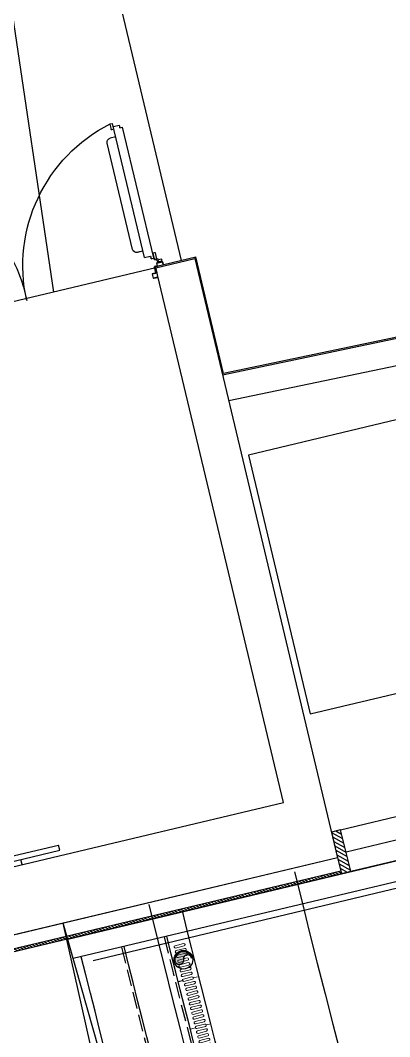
# Model space of a CAD drawing. Header units: centimetres. Extents: x 139057 to 200038, y 34824 to 80516.
# Drawn here: x 173020 to 173297, y 61669 to 62433 of the extents above; entities that cross this region are included whole.
import ezdxf

# ---------------------------------------------------------------- set-up
doc = ezdxf.new("R2010")
doc.units = ezdxf.units.CM
doc.header["$LTSCALE"] = 100
for name, pattern in [('A0SHT-SGRM$0$HIDDEN', [9.524999999999999, 6.35, -3.175]), ('BASE130.50$0$HIDDEN', [9.524999999999999, 6.35, -3.175]), ('HIDDEN', [0.5, 0.25, -0.25]), ('HIDDEN2', [0.175, 0.125, -0.05])]:
    doc.linetypes.add(name, pattern=pattern)
doc.layers.get('0').update_dxf_attribs({"lineweight": 0})
for name, color, linetype in [('0-XREF', 7, 'Continuous'), ('0.05', 57, 'Continuous'), ('0.10', 8, 'Continuous'), ('0.10 Intonaco', 8, 'Continuous'), ('0.10 Piastrelle', 8, 'Continuous'), ('0.15', 9, 'Continuous'), ('0.15 E1-E2_Serramenti', 9, 'Continuous'), ('0.20 Cementi Armati', 4, 'Continuous'), ('0.20 Murature', 50, 'Continuous'), ('0.20 Vetrate', 3, 'Continuous'), ('A-BALAUSTRA-CANALINA BICI', 1, 'Continuous'), ('A-COSTR', 1, 'Continuous'), ('A-SCALA', 1, 'Continuous'), ('A-SCALA-PEDATA-SOTTO', 2, 'HIDDEN2'), ('A_PROIEZ SOPRA', 253, 'HIDDEN'), ('E1-E2_124$0$A-ANNO-TEXT', 7, 'Continuous'), ('E1-E2_124$0$A-BYND', 7, 'Continuous'), ('MURI IN  BLOCCHI', 3, 'Continuous')]:
    doc.layers.add(name, color=color, linetype=linetype)
doc.layers.add('410_STRUTTURE_001-AM_0', color=7, linetype='Continuous', lineweight=0)
doc.layers.add('L_canaline scale', color=7, linetype='Continuous', lineweight=0, true_color=0x5b5b5b)
doc.layers.add('M_FOROMETRIE', color=7, linetype='Continuous', true_color=0xfa05cd)

# ---------------------------------------------------------------- blocks, each defined once
blk = doc.blocks.new('carotatrice 140')
h = blk.add_hatch(color=256)
edge = h.paths.add_edge_path()
edge.add_arc((-0.1059836360490228, 0.0001875981688499451), 62.49999999570016, -90.20196108935022, 90.20196108935028, ccw=False)
edge.add_arc((-0.1084911930159088, -31.24999738774146), 31.25018571027872, 269.6006753158089, 449.8010872161902)
edge.add_arc((-0.1603714909131422, 31.24991349480542), 31.25032499402602, 89.89656760042521, 270.29403250654775, ccw=False)
edge.add_arc((-0.2151232830097673, 62.50019412387371), 0.1111659710214659, 180.2034860361724, 359.9966212421752, ccw=False)
blk.add_lwpolyline([(-0.326288552954793, 62.49979931861162, -1.003531113011555), (-0.326288552954793, -62.49942412227392, 1.001750454913192), (-6.724148988723755e-07, 0, -1.003474564946119), (-0.103957312181592, 62.50018756836653, -0.9981963915986242)], format="xyb", close=True)
blk.add_circle((-0.1059836354106665, 0.0001875832676887512), 70)
blk = doc.blocks.new('canalina scale')
at = {"layer": 'L_canaline scale'}
for points in [[(-0.01618929952383768, -39.52620810829103), (0, 0)], [(-9.250910729169867, -114.7603216171265), (-9.223864287137994, -48.72634356282651)], [(9.183946155011645, -48.73388310149312), (9.156899712979772, -114.7678611557931)], [(27.59175660461186, -48.74142264202238), (27.56471016257999, -114.7754006963223)], [(45.97252061218021, -114.7829402312637), (45.99956705421209, -48.74896217882634)], [(64.40737749636172, -48.75650172121824), (64.38033105432986, -114.7904797755182)], [(82.78814150393008, -114.7980193141848), (82.81518794596194, -48.76404126174749)], [(101.2229983881116, -48.77158080041411), (101.1959519535303, -114.8055588509888)], [(119.6037623956799, -114.8130983933807), (119.6308088451624, -48.77912033721807)], [(138.038619287312, -48.78665987960997), (138.0115728452801, -114.8206379339099)], [(156.4193832874298, -114.8281774744392), (156.4464297294617, -48.79419941827658)], [(174.8542401790619, -48.8017389532179), (174.82719373703, -114.8357170093805)], [(193.2350041791796, -114.843256553635), (193.2620506286621, -48.80927849374715)], [(211.6698610708117, -48.81681803613905), (211.6428146287799, -114.8507960923016)], [(230.0506250709295, -114.8583356291056), (230.0776715129614, -48.82435757666831)], [(248.4854819625616, -48.83189711160962), (248.4584355205297, -114.8658751677722)], [(266.8662459626794, -114.8734147120268), (266.8932924121618, -48.83943665213888)], [(285.2740564122796, -114.8809542506934), (285.3011028543115, -48.84697619453078)], [(303.7089133039117, -48.85451573506003), (303.6818668618798, -114.8884937856347)], [(322.08967731148, -114.8960333243013), (322.1167237535119, -48.86205527000135)], [(340.5245342031121, -48.86959481053061), (340.4974877536297, -114.9035728685558)], [(366.5126821398735, -39.67633236944682), (366.5281558409333, -1.897233329713412)], [(-0.06624898314478984, -161.747095650062), (-0.05077527463438404, -123.9679966103286)]]:
    blk.add_lwpolyline(points, dxfattribs=at)
for centre, start, end in [((-0.01995906233788432, -48.73011333495378), 359.9765325365727, 179.9765325365727), ((36.79566182941198, -48.74519241042436), 359.9765325365727, 179.9765325365727), ((73.61128272116183, -48.76027149334551), 359.9765325365727, 179.9765325365727), ((110.4269036129117, -48.77535056881609), 359.9765325365727, 179.9765325365727), ((147.2425245046616, -48.79042964801195), 359.9765325365727, 179.9765325365727), ((184.058145403862, -48.80550872534517), 359.9765325365727, 179.9765325365727), ((220.8737662956119, -48.82058780454103), 359.9765325365727, 179.9765325365727), ((257.6893871873617, -48.8356668837369), 359.9765325365727, 179.9765325365727), ((294.5050080791116, -48.85074596293276), 359.9765325365727, 179.9765325365727), ((331.3206289708614, -48.86582504212863), 359.9765325365727, 179.9765325365727), ((-0.0470055043697568, -114.7640913855284), 179.9765325365727, 359.9765325365727), ((36.7686153873801, -114.7791704647243), 179.9765325365727, 359.9765325365727), ((73.58423627912997, -114.7942495439202), 179.9765325365727, 359.9765325365727), ((110.3998571708798, -114.809328623116), 179.9765325365727, 359.9765325365727), ((147.2154780626297, -114.8244077023119), 179.9765325365727, 359.9765325365727), ((184.0310989618301, -114.8394867815078), 179.9765325365727, 359.9765325365727), ((220.84671985358, -114.8545658607036), 179.9765325365727, 359.9765325365727), ((257.6623407453299, -114.8696449398995), 179.9765325365727, 359.9765325365727), ((294.4779616370797, -114.8847240172327), 179.9765325365727, 359.9765325365727), ((331.293582521379, -114.8998030964286), 179.9765325365727, 359.9765325365727)]:
    blk.add_arc(centre, 9.203905995213425, start, end, dxfattribs=at)
blk = doc.blocks.new('SCALA_E1_E2')
at = {"layer": 'A-BALAUSTRA-CANALINA BICI', "color": 1, "linetype": 'Continuous', "ltscale": 10}
for p, q in [((14906722.50451715, 36646868.77123396), (14906985.10479864, 36653536.56361432)), ((14906862.13618719, 36646602.55206876), (14907135.23652732, 36653536.95578156))]:
    blk.add_line(p, q, dxfattribs=at)
at = {"layer": 'A-COSTR', "linetype": 'BASE130.50$0$HIDDEN', "ltscale": 10}
blk.add_line((14906679.68875443, 36647052.17337786), (14906935.06088909, 36653536.43289191), dxfattribs=at)
at = {"layer": 'A-SCALA', "linetype": 'Continuous', "ltscale": 10}
for points in [[(14902467.62410227, 36653521.47828729, -0.0093183220527742), (14906982.6414407, 36653474.01547377, -0.0093183220527742)], [(14902498.4970428, 36653191.71493285, -0.009253004451481079), (14906969.65430931, 36653144.25384801, -0.009253004451481079)], [(14902527.81661978, 36652861.93306021, -0.00919055263041665), (14906956.6671742, 36652814.49212775, -0.00919055263041665)], [(14902529.04368038, 36652701.93776552, -0.009498822673548499), (14907100.31121884, 36652650.15282585, -0.009498822673548499)]]:
    blk.add_lwpolyline(points, format="xyb", dxfattribs=at)
at = {"layer": 'A-SCALA-PEDATA-SOTTO', "ltscale": 10}
for points in [[(14902498.33922573, 36653211.71431018, -0.009253004451472103), (14906970.23662753, 36653164.24536885, -0.009253004451472103)], [(14902527.66323721, 36652881.93247205, -0.009190552630413658), (14906957.24893157, 36652834.48366492, -0.009190552630413658)]]:
    blk.add_lwpolyline(points, format="xyb", dxfattribs=at)
at = {"layer": 'A_PROIEZ SOPRA', "linetype": 'BASE130.50$0$HIDDEN', "ltscale": 10}
for centre, radius, start, end in [((14903657.1204299, 36543242.23796318), 109695.080031309, 88.13640179388508, 96.22109884746959), ((14903657.12042994, 36543242.2379714), 108575.0800231003, 88.1483318661875, 92.13998682476965)]:
    blk.add_arc(centre, radius, start, end, dxfattribs=at)
at = {"layer": 'E1-E2_124$0$A-ANNO-TEXT'}
blk.add_lwpolyline([(14900304.1137039, 36653220.94349056), (14900301.37061009, 36653519.10466962), (14907260.92302592, 36653537.28409408)], dxfattribs=at)
at = {"layer": 'L_canaline scale'}
for points in [[(14906593.96952584, 36652715.89657072), (14906595.79798898, 36652781.90523464)], [(14906605.25321955, 36652790.85075787), (14906606.16086403, 36652823.61729147)], [(14906614.19874279, 36652781.39552731), (14906612.37027965, 36652715.38686339)], [(14906632.5994966, 36652780.88581996), (14906630.77103346, 36652714.87715606)], [(14906649.17178727, 36652714.36744872), (14906651.00025041, 36652780.37611263)], [(14906669.4010042, 36652779.86640531), (14906667.57254107, 36652713.85774139)], [(14906685.97329488, 36652713.34803405), (14906687.80175803, 36652779.35669797)], [(14906706.20251183, 36652778.84699063), (14906704.37404869, 36652712.83832672)], [(14906722.7748025, 36652712.32861938), (14906724.60326565, 36652778.3372833)], [(14906743.00401945, 36652777.82757597), (14906741.17555631, 36652711.81891204)], [(14906759.57631011, 36652711.30920471), (14906761.40477326, 36652777.31786864)], [(14906779.80552707, 36652776.8081613), (14906777.97706392, 36652710.79949739)], [(14906796.37781773, 36652710.28979004), (14906798.20628088, 36652776.29845396)], [(14906816.60703468, 36652775.78874663), (14906814.77857154, 36652709.78008271)], [(14906833.17932534, 36652709.27037538), (14906835.00778849, 36652775.27903929)], [(14906853.4085423, 36652774.76933196), (14906851.58007915, 36652708.76066805)], [(14906869.98083296, 36652708.25096071), (14906871.80929611, 36652774.25962462)], [(14906602.0074046, 36652673.67480657), (14906602.91504909, 36652706.44134016)]]:
    blk.add_lwpolyline(points, dxfattribs=at)
for centre, start, end in [((14906604.99836589, 36652781.65038098), 358.4132923205783, 178.4132923205783), ((14906641.79987351, 36652780.6309663), 358.4132923205783, 178.4132923205783), ((14906678.60138112, 36652779.61155163), 358.4132923205783, 178.4132923205783), ((14906715.40288872, 36652778.59213696), 358.4132923205783, 178.4132923205783), ((14906752.20439635, 36652777.5727223), 358.4132923205783, 178.4132923205783), ((14906789.00590397, 36652776.55330763), 358.4132923205783, 178.4132923205783), ((14906825.80741159, 36652775.53389297), 358.4132923205783, 178.4132923205783), ((14906862.6089192, 36652774.51447829), 358.4132923205783, 178.4132923205783), ((14906603.16990275, 36652715.64171705), 178.4132923205783, 358.4132923205783), ((14906639.97141036, 36652714.62230239), 178.4132923205783, 358.4132923205783), ((14906676.77291798, 36652713.60288772), 178.4132923205783, 358.4132923205783), ((14906713.57442559, 36652712.58347306), 178.4132923205783, 358.4132923205783), ((14906750.37593321, 36652711.56405838), 178.4132923205783, 358.4132923205783), ((14906787.17744083, 36652710.54464372), 178.4132923205783, 358.4132923205783), ((14906823.97894844, 36652709.52522904), 178.4132923205783, 358.4132923205783), ((14906860.78045606, 36652708.50581438), 178.4132923205783, 358.4132923205783)]:
    blk.add_arc(centre, 9.203905995213423, start, end, dxfattribs=at)
for p, rotation in [((14905870.3799484, 36652841.41157277), 358.792472480744), ((14906238.28559666, 36652833.08539528), 358.6146160238329)]:
    blk.add_blockref('canalina scale', p, dxfattribs=dict(at, rotation=rotation))
at = {"layer": 'M_FOROMETRIE', "rotation": 354.3441283156231}
blk.add_blockref('carotatrice 140', (14906753.65306952, 36652741.89656217), dxfattribs=at)
blk = doc.blocks.new('A$C16963ACD')
at = {"layer": '0.15 E1-E2_Serramenti', "ltscale": 0.02}
for p, q in [((0.06899997307803574, 1.171499997452059), (0.06899997307803574, 1.121499997452062)), ((0.1039999730780039, 1.203999997452073), (0.07399997307803119, 1.203999997452073)), ((0.07399997307803119, 1.203999997452073), (0.07399997307803119, 1.202499997452072)), ((0.1039999730780039, 1.202499997452072), (0.07399997307803119, 1.202499997452072)), ((0.0764999730780005, 1.168499997452088), (0.07649997307802892, 1.121999997452065)), ((0.07799997307802187, 1.168499997452088), (0.07799997307802187, 1.121999997452065)), ((0.1039999730780039, 1.170499997452083), (0.07849997307801004, 1.17049999745209)), ((0.1039999730780039, 1.168999997452083), (0.07849997307801004, 1.16899999745209)), ((0.1044999730779921, 1.20199999745207), (0.1044999730780205, 1.170999997452085)), ((0.1059999730780135, 1.20199999745207), (0.1059999730780135, 1.170999997452085)), ((2.068999973078064, 1.171499997452052), (2.068999973078064, 1.121499997452055)), ((0.01049997307802641, 1.118499997452084), (0.008999973078033463, 1.118499997452084)), ((0.008999973078033463, 1.118499997452084), (0.008999973078033463, 1.099499997452078)), ((0.01049997307802641, 1.118499997452084), (0.01049997307805484, 1.099499997452078)), ((0.05299997307801618, 1.098999997452076), (0.01099997307804301, 1.098999997452076)), ((0.05299997307801618, 1.097499997452083), (0.01099997307804301, 1.097499997452068)), ((0.01099997307801459, 1.096499997452078), (0.01099997307801459, 1.081999997452094)), ((0.01299997307802414, 1.097499997452076), (0.01299997307802414, 1.092499997452066)), ((0.01299997307802414, 1.092499997452066), (0.03553754545592369, 1.092499997452073)), ((0.01599997307803847, 1.076999997452091), (0.03499997294946411, 1.076999997452077)), ((0.03553754545592369, 1.092499997452073), (0.03880382043038821, 1.083525980713937)), ((0.06899997307803574, 1.121499997452062), (0.0389999730780346, 1.121499997452062)), ((0.03903858314697572, 1.097499997452076), (0.04381231035009137, 1.084384289754865)), ((0.04649997303747, 1.070655708504269), (0.04649997366308867, 1.021999996795103)), ((0.06199997307803073, 1.063363732717363), (0.04708894131593411, 1.071067765794425)), ((0.06429507333743345, 1.067805862251646), (0.04980321008855526, 1.075293324930207)), ((0.05349997307803278, 1.11949999745206), (0.05349997307800436, 1.099499997452085)), ((0.05499997307802573, 1.11949999745206), (0.05499997307802573, 1.099499997452085)), ((0.07599997307804074, 1.121499997452062), (0.05549997307804233, 1.121499997452062)), ((0.07599997307804074, 1.119999997452062), (0.05549997307804233, 1.119999997452062)), ((2.068999973078064, 1.121499997452055), (2.098999973078065, 1.121499997452055)), ((2.073704872818666, 1.067805862251639), (2.088196736067545, 1.0752933249302)), ((2.075999973078069, 1.063363732717356), (2.090911004840137, 1.071067765794417)), ((2.091499973118658, 1.070655708504248), (2.091499972493011, 1.021999996795095)), ((2.098961363009124, 1.097499997452068), (2.094187635806009, 1.084384289754865)), ((2.102462400700176, 1.092499997452066), (2.099196125725683, 1.083525980713937)), ((2.124999973078076, 1.092499997452059), (2.102462400700176, 1.092499997452066)), ((2.121999973078061, 1.076999997452084), (2.102999973206636, 1.076999997452077)), ((2.124999973078076, 1.097499997452068), (2.124999973078076, 1.092499997452059)), ((2.126999973078085, 1.096499997452071), (2.126999973078085, 1.081999997452087)), ((0.06699997307802619, 1.01699999684238), (0.05149997366311254, 1.0169999967951)), ((0.06199997307803073, 1.063363732717363), (0.06199997307803073, 1.018999996827134)), ((0.06699997307194394, 1.018999996842382), (0.06199997307803073, 1.018999996827134)), ((0.06699997307802619, 1.055999997452084), (0.06699997307805461, 1.063363732717335)), ((0.06699997307802619, 1.055999997452084), (0.06699997307802619, 0.04099999745205452)), ((0.086999973078008, 1.056999997452074), (0.06799997307803096, 1.056999997452081)), ((0.08799997307801277, 1.037999997452069), (0.08799997307801277, 1.055999997452076)), ((0.08799997307801277, 1.043931864772269), (0.08799997307801277, 1.038931864772259)), ((0.1329999730780287, 1.036999997452099), (0.08899997307801755, 1.036999997452071)), ((0.1339999730780335, 1.035999997452102), (0.1339999730780335, 0.06099999745203633)), ((2.003999973078066, 1.035999997452095), (2.003999973078038, 0.000833161109774494)), ((2.004999973078071, 1.036999997452092), (2.048999973078082, 1.036999997452064)), ((2.049999973078087, 1.037999997452062), (2.049999973078087, 1.055999997452069)), ((2.049999973078087, 1.043931864772262), (2.049999973078087, 1.038931864772252)), ((2.050999973078092, 1.056999997452067), (2.069999973078069, 1.056999997452074)), ((2.070999973078074, 1.055999997452076), (2.070999973078045, 1.063363732717328)), ((2.070999973078074, 1.055999997452076), (2.070999973078045, 0.04499999745213756)), ((2.070999973084156, 1.018999996842375), (2.075999973078069, 1.018999996827127)), ((2.070999973078074, 1.016999996842372), (2.086499972492987, 1.016999996795093)), ((2.075999973078069, 1.063363732717356), (2.075999973078069, 1.018999996827127)), ((0.133999973078005, 0.986999997452088), (0.1769999730780398, 0.9869999974520809)), ((0.206999973078041, 0.9569999974520869), (0.206999973078041, 0.1349999974520912)), ((1.930999973078031, 0.9569999974520869), (1.930999973078073, 0.1349999974520912)), ((2.003999973078066, 0.986999997452088), (1.960999973078032, 0.9869999974520809)), ((2.003999973078038, 0.986999997452088), (1.964999973078051, 0.9869999974520809)), ((-2.692198108888988e-08, 0.1399999974520867), (-2.692198108888988e-08, 0.2549999974520958)), ((0.0249999730780246, 0.2549999974520887), (-2.692198108888988e-08, 0.2549999974520958)), ((0.0249999730780246, 0.1399999974520867), (0.0249999730780246, 0.2549999974520887)), ((0.05949997307803301, 0.134999997452077), (0.02999997307802005, 0.1349999974520841)), ((0.05949997307803301, 0.1099999974520856), (0.02999997307802005, 0.1099999974520856)), ((0.05949997307803301, 0.1009999974520852), (0.05949997307800459, 0.1439999974520845)), ((0.06699997307802619, 0.144999997452075), (0.06049997307800936, 0.1449999974520821)), ((0.06699997307802619, 0.09999999745208754), (0.06049997307803778, 0.09999999745208754)), ((0.133999973078005, 0.1049999974520901), (0.1769999730780398, 0.1049999974520901)), ((2.003999973078066, 0.1049999974520901), (1.960999973078074, 0.1049999974520901)), ((0.086999973078008, 0.03999999745206395), (0.06799997307803096, 0.03999999745205685)), ((0.08799997307801277, 0.05899999745206941), (0.08799997307801277, 0.04099999745206162)), ((0.1329999730780287, 0.05999999745203866), (0.08899997307801755, 0.05999999745206708)), ((1.984013988476278, 0.000999997452041157), (1.984013988476278, 0.04399999745209726)), ((2.00401398847626, 0.04499999745209493), (1.985013988476254, 0.04499999745209493)), ((2.005013988476264, 0.02499999745204917), (2.049013988476275, 0.02499999745207759)), ((2.050013988476252, 0.02599999745208947), (2.050013988476252, 0.04399999745209726)), ((2.051013988476257, 0.04499999745209493), (2.070999973078045, 0.04499999745213756)), ((1.985013988476254, -2.547956512444216e-09), (2.003013988476283, -2.547949407016858e-09))]:
    blk.add_line(p, q, dxfattribs=at)
blk.add_lwpolyline([(2.033999973078039, 1.168999997452076, -0.414213562373095), (2.03199997307803, 1.170999997452078), (2.031999973078058, 1.201999997452063, -0.4142135623729161), (2.033999973078039, 1.203999997452065), (2.06399997307804, 1.203999997452065), (2.06399997307804, 1.202499997452065), (2.033999973078039, 1.202499997452065, 0.4142135623729161), (2.033499973078051, 1.201999997452063), (2.033499973078051, 1.170999997452078, 0.414213562373095), (2.033999973078039, 1.170499997452076), (2.059499973078061, 1.170499997452083, -0.4142135623731367), (2.061499973078043, 1.168499997452081), (2.061499973078043, 1.121999997452058, 0.4142135623731367), (2.061999973078031, 1.121499997452055), (2.082499973078029, 1.121499997452055, -0.4142135623730013), (2.084499973078039, 1.119499997452053), (2.084499973078039, 1.099499997452078, 0.4142135623730013), (2.084999973078027, 1.098999997452069), (2.126999973078028, 1.098999997452069, 0.4142135623730472), (2.127499973078045, 1.099499997452071), (2.127499973078017, 1.118499997452076), (2.128999973078038, 1.118499997452076), (2.12899997307801, 1.099499997452071, -0.4142135623730472), (2.126999973078028, 1.097499997452068), (2.084999973078027, 1.097499997452076, -0.4142135623730013), (2.082999973078046, 1.099499997452078), (2.082999973078017, 1.119499997452053, 0.4142135623730013), (2.082499973078029, 1.119999997452055), (2.061999973078031, 1.119999997452055, -0.4142135623731367), (2.05999997307805, 1.121999997452058), (2.05999997307805, 1.168499997452081, 0.4142135623731367), (2.059499973078061, 1.168999997452083)], format="xyb", close=True, dxfattribs=at)
for centre in [(0.0424999730780371, 1.076999997452077), (2.095499973078063, 1.07699999745207)]:
    blk.add_circle(centre, 0.007500000128580098, dxfattribs=at)
for centre, radius, start, end in [((0.07849997307801004, 1.168499997452088), 0.002, 90, 180.0000000000082), ((0.07849997307801004, 1.168499997452088), 0.0005, 90, 180.0000000000082), ((0.1039999730780039, 1.20199999745207), 0.002, 3.50115459335504e-11, 90), ((0.1039999730780039, 1.20199999745207), 0.0005, 3.50115459335504e-11, 90), ((0.1039999730780039, 1.170999997452085), 0.0005, 270, 0), ((0.1039999730780039, 1.170999997452085), 0.002, 270, 0), ((0.03563953031135725, 1.090297741979974), 1.034887674192264, 275.3982710144587, 3.113127246468069), ((2.264308786946344, 1.162328748458911), 1.1954136145576, 180.7586889763306, 256.4886117783044), ((0.01099997307804301, 1.099499997452078), 0.002, 180.0000000000187, 270.000000000009), ((0.01099997307804301, 1.099499997452078), 0.0005, 180.0000000000187, 270.000000000009), ((0.01199997307801937, 1.096499997452078), 0.001, 90, 180.0000000000192), ((0.01599997307803847, 1.081999997452094), 0.005, 180, 270.0000000000065), ((0.05299997307801618, 1.099499997452085), 0.0005, 270, 359.9999999999817), ((0.05299997307801618, 1.099499997452085), 0.002, 270, 359.9999999999817), ((0.05549997307804233, 1.11949999745206), 0.002, 90, 179.9999999999817), ((0.05549997307804233, 1.11949999745206), 0.0005, 90, 179.9999999999817), ((0.07599997307804074, 1.121999997452065), 0.0005, 270, 8.142219984546603e-12), ((0.07599997307804074, 1.121999997452065), 0.002, 270, 8.142219984546603e-12), ((2.121999973078061, 1.081999997452087), 0.005, 269.9999999999935, 0), ((2.125999973078081, 1.096499997452071), 0.001, 359.9999999999808, 90), ((0.05149997366311254, 1.021999996795103), 0.005, 180, 270.0000000000065), ((0.06199997307805916, 1.063363732717356), 0.005, 359.9999999997557, 62.67610869870013), ((0.06799997307803096, 1.055999997452084), 0.001, 89.99999999995929, 179.9999999999968), ((0.086999973078008, 1.055999997452076), 0.001, 2.157688295904849e-11, 89.99999999996092), ((0.08899997307801755, 1.037999997452069), 0.001, 180.0000000000203, 270.0000000000358), ((0.1329999730780287, 1.035999997452102), 0.001, 7.735108985319272e-12, 90.00000000001954), ((2.004999973078071, 1.035999997452095), 0.001, 89.99999999998046, 179.9999999999923), ((2.048999973078082, 1.037999997452062), 0.001, 269.9999999999634, 359.9999999999797), ((2.050999973078092, 1.055999997452069), 0.001, 90.00000000003827, 179.9999999999784), ((2.069999973078069, 1.055999997452076), 0.001, 3.256887993818641e-12, 90.00000000004071), ((2.075999973078041, 1.063363732717349), 0.005, 117.3238913012999, 180.0000000002443), ((2.086499972492987, 1.021999996795095), 0.005, 269.9999999999935, 0), ((0.1769999730780398, 0.9569999974520869), 0.03, 0, 90), ((1.960999973078032, 0.9569999974520869), 0.03, 90, 180), ((0.02999997307802005, 0.1399999974520867), 0.03, 180.0000000000029, 270), ((0.02999997307802005, 0.1399999974520867), 0.004999999999999998, 180.0000000000029, 270), ((0.06049997307800936, 0.1439999974520845), 0.001, 89.9999999999886, 180.0000000000057), ((0.06049997307803778, 0.1009999974520852), 0.001, 180.0000000000029, 270), ((0.1769999730780398, 0.1349999974520912), 0.03, 270, 0), ((1.960999973078074, 0.1349999974520912), 0.03, 180, 270), ((0.06799997307803096, 0.04099999745205452), 0.001, 180.0000000000033, 270.0000000000407), ((0.086999973078008, 0.04099999745206162), 0.001, 270.0000000000383, 359.9999999999785), ((0.08899997307801755, 0.05899999745206941), 0.001, 89.99999999996336, 179.9999999999796), ((0.1329999730780287, 0.06099999745203633), 0.001, 269.9999999999804, 359.9999999999923), ((1.985013988476254, 0.04399999745209726), 0.001, 90, 180.0000000000057), ((1.985013988476254, 0.000999997452041157), 0.001, 180.0000000000037, 270.0000000000367), ((2.003013988476283, 0.0009999974520482624), 0.001, 270, 350.396072029433), ((2.005013988476264, 0.02599999745204684), 0.001, 180.0000000000078, 270.0000000000196), ((2.049013988476247, 0.02599999745208947), 0.001, 270.0000000000423, 5.862398388873555e-11), ((2.051013988476228, 0.04399999745209726), 0.001, 90.00000000011725, 180.0000000000574), ((2.070013988476205, 0.04599999745212813), 0.001, 270.0000000001368, 1.746506186685247e-10)]:
    blk.add_arc(centre, radius, start, end, dxfattribs=at)

msp = doc.modelspace()

# ---------------------------------------------------------------- hatches: boundary and pattern name
at = {"layer": '0.05', "ltscale": 50}
h = msp.add_hatch(dxfattribs=at)
h.set_pattern_fill('ANSI31', color=256, scale=0.8, angle=105.66, style=0)
h.set_pattern_definition([(150.66, (4104738.345010559, -384253.9906412198), (-1.244577525176362, -2.214187612607812), [])])
h.paths.add_polyline_path([(173253.280717936, 61822.84942231488), (173257.9105447071, 61803.42281532448), (173259.177285724, 61798.29035675686), (173260.7869757848, 61791.76837045115), (173267.6937723892, 61793.41439651114), (173266.0704406431, 61799.99165486705), (173260.0184881302, 61824.5123699547)])
h = msp.add_hatch(dxfattribs=at)
h.set_pattern_fill('ANSI31', color=256, scale=0.5, angle=105.66, style=0)
h.set_pattern_definition([(150.66, (4104738.345010559, -384253.9906412198), (-0.7778609532352261, -1.383867257879883), [])])
h.paths.add_polyline_path([(172916.1705161209, 61711.69547298711), (172916.6437915923, 61709.75225190979), (173260.7869757848, 61791.76837045115), (173260.3077214757, 61793.71016664964)])

# ---------------------------------------------------------------- linework, layer by layer
at = {"layer": '0.10', "linetype": 'A0SHT-SGRM$0$HIDDEN'}
for p, q in [((173044.7900140682, 62228.59570774597, -3.490789228516181e-08), (172932.5714661801, 62989.20916181218, -3.490789228516181e-08)), ((173140.6133146813, 62252.46330395502, -3.401603762361155e-08), (173078.6525407681, 62512.44875172686, 2.037459285496575e-07)), ((173121.3934253386, 62246.8397949354, -3.490789228516181e-08), (172926.8388458813, 62200.48770950895, -3.490789228516181e-08))]:
    msp.add_line(p, q, dxfattribs=at)
at = {"layer": '0.10'}
for p, q in [((173425.6848105645, 62162.08431583059, -3.490789228516181e-08), (173190.8953021193, 62106.14658432615, -3.490789228516181e-08)), ((173237.2615261996, 61911.5953744517, -3.490789228516181e-08), (173469.8456958203, 61967.00939159256, -3.490789228516181e-08))]:
    msp.add_line(p, q, dxfattribs=at)
at = {"layer": '0.10 Intonaco'}
for p, q in [((173620.5897542561, 62261.55273194027, -4.818106323939963e-07), (173172.1868433567, 62167.43024501365, -3.484188698116122e-08)), ((173121.1582247863, 62247.82668902141, -3.490789228516181e-08), (173151.3136623414, 62255.013453664, -3.490789228516181e-08)), ((173151.5454934599, 62254.04069761348, -3.490789228516181e-08), (173150.5727374094, 62253.80886649501, -3.490789228516181e-08)), ((173172.1868433567, 62167.43024501365, -3.484188698046835e-08), (173151.3136623414, 62255.013453664, -3.490789228516181e-08)), ((173260.0114859218, 61824.54074081194, -3.490789228516181e-08), (173408.6019176306, 61859.92351418149, -3.490789228516181e-08)), ((172916.6437915923, 61709.75225190979, -3.490789228516181e-08), (173260.7869757848, 61791.76837045115, -3.490789228516181e-08))]:
    msp.add_line(p, q, dxfattribs=at)
at = {"layer": '0.10 Piastrelle', "ltscale": 50}
msp.add_line((173190.8953021193, 62106.14658432615, -3.490789228516181e-08), (173237.2615261996, 61911.5953744517, -3.490789228516181e-08), dxfattribs=at)
at = {"layer": '0.15'}
for p, q in [((172818.6452933239, 61754.24773322952, -3.490789228516181e-08), (173049.3240698638, 61809.22401935768, -3.490789228516181e-08)), ((172818.7605656466, 61758.3872332589, -3.490789228516181e-08), (173048.3967453936, 61813.11504355979, -3.490789228516181e-08)), ((173049.3240698638, 61809.22401935768, -3.490789228516181e-08), (173048.3967453936, 61813.11504355979, -3.490789228516181e-08)), ((173021.0687109499, 61798.37806952906, -3.490789228516181e-08), (173020.1413882567, 61802.26908628058, -3.490789228516181e-08)), ((172916.1705161209, 61711.69547298711, -3.490789228516181e-08), (173260.3077214757, 61793.71016664964, -3.490789228516181e-08))]:
    msp.add_line(p, q, dxfattribs=at)
at = {"layer": '0.15 E1-E2_Serramenti', "ltscale": 50}
for p, q in [((173264.216364334, 61808.00575125378, -3.490789228516181e-08), (173412.8067960428, 61843.38852461588, -3.490789228516181e-08)), ((173267.6937723892, 61793.41439651114, -3.490789228516181e-08), (173416.284204098, 61828.79716987324, -3.490789228516181e-08))]:
    msp.add_line(p, q, dxfattribs=at)
at = {"layer": '0.20 Cementi Armati'}
for p, q in [((173121.3900559047, 62246.85393297088, -3.490789228516181e-08), (173150.5727374094, 62253.80886649501, -3.490789228516181e-08)), ((173150.5727374094, 62253.80886649501, -3.490789228516181e-08), (173257.9105447239, 61803.42281525743, -3.490789228516181e-08)), ((173217.1363073407, 61845.10568430436, -3.490789228516181e-08), (173121.3900559047, 62246.85393297088, -3.490789228516181e-08)), ((172533.2888042262, 61682.12840881359, -3.490789228516181e-08), (173217.1363073407, 61845.10568430436, -3.490789228516181e-08)), ((173257.9105447239, 61803.42281525743, -3.490789228516181e-08), (172515.6976786038, 61626.53567272585, -3.490789228516181e-08))]:
    msp.add_line(p, q, dxfattribs=at)
at = {"layer": '0.20 Murature'}
for p, q in [((173619.8268392334, 62260.37079864901, -3.490789228516181e-08), (173171.4397290224, 62166.25162837815, -3.490789229071326e-08)), ((173560.9798360044, 62227.58259997678, -3.490789228516181e-08), (173176.0780491332, 62146.78938360673, -3.490789228516181e-08))]:
    msp.add_line(p, q, dxfattribs=at)
at = {"layer": '0.20 Vetrate', "elevation": -3.490789228516181e-08}
for points in [[(173257.9105447145, 61803.42281529468), (173260.7869757848, 61791.76837045115), (173267.6937723892, 61793.41439651114), (173260.0184881302, 61824.5123699547), (173253.280717936, 61822.84942231488)], [(173253.280717936, 61822.84942231488), (173257.9105447145, 61803.42281530213)]]:
    msp.add_lwpolyline(points, dxfattribs=at)
at = {"layer": '410_STRUTTURE_001-AM_0'}
for p, q in [((173257.9105443234, 61803.42281763416, -4.486460388772133e-07), (173150.5727355859, 62253.80886846197, -4.486460388772133e-07)), ((173217.1363068024, 61845.10568657678, -4.486460388772133e-07), (173121.3900541017, 62246.85393484843, -4.486460388772133e-07)), ((173217.1363068229, 61845.10568648738, -4.486460388772133e-07), (172533.2888042262, 61682.12840881359, -4.486460388772133e-07)), ((173257.9105443234, 61803.42281763416, -4.486460388772133e-07), (172515.6976787696, 61626.53567272585, -4.486460388772133e-07))]:
    msp.add_line(p, q, dxfattribs=at)
at = {"layer": 'E1-E2_124$0$A-ANNO-TEXT', "elevation": -3.490789228516181e-08}
msp.add_lwpolyline([(173270.0756936359, 61092.98586835128), (173241.4403811718, 61084.67352736157), (173051.8319085917, 61754.30449313831)], dxfattribs=at)
at = {"layer": 'E1-E2_124$0$A-BYND'}
msp.add_line((173395.7078025868, 60220.5673615874, -3.490789228516012e-08), (173051.8319085917, 61754.30449313831, -3.490789228515842e-08), dxfattribs=at)
at = {"layer": 'MURI IN  BLOCCHI'}
msp.add_line((173128.2964527874, 62217.65968271506, -3.490789228516181e-08), (173128.3566821466, 62217.62263646883, -3.490789228516181e-08), dxfattribs=at)

# ---------------------------------------------------------------- block references
at = {"layer": '0-XREF', "xscale": 0.1, "yscale": 0.1, "zscale": 0.1, "rotation": 105.66}
msp.add_blockref('SCALA_E1_E2', (4104738.345010559, -384253.9906412198, -3.490789228516181e-08), dxfattribs=at)
at = {"layer": '0.15 E1-E2_Serramenti', "ltscale": 50, "xscale": -99.99999999999986, "yscale": 99.99999999999993, "zscale": 100, "rotation": 193.4049012814779}
msp.add_blockref('A$C16963ACD', (172893.8951408888, 62308.95542225402, -3.490789228516181e-08), dxfattribs=at)
at = {"layer": 'M_FOROMETRIE', "xscale": 0.1, "yscale": 0.1, "zscale": 0.1, "rotation": 100.004128315623}
msp.add_blockref('carotatrice 140', (173142.1108686073, 61726.93022193175, -3.490789228516181e-08), dxfattribs=at)

doc.saveas('drawing.dxf')
